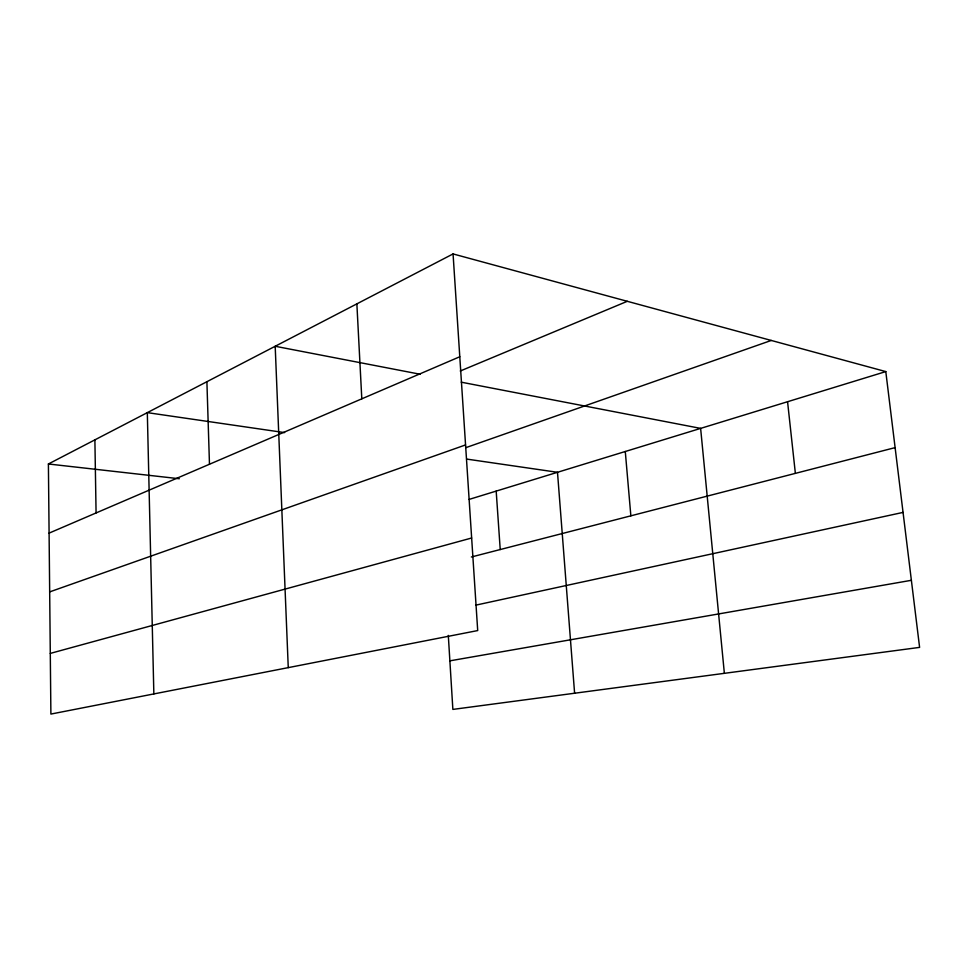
<?xml version="1.0" encoding="UTF-8"?>
<svg xmlns="http://www.w3.org/2000/svg" width="968" height="968" viewBox="0 0 968 968"><rect width="100%" height="100%" fill="white"/><g stroke="black" fill="none" stroke-linecap="round" stroke-linejoin="round"><path stroke-width="1.45" d="M453.06 253.931L477.708 630.567L50.893 714.069L48.4 463.987L453.06 253.931L885.793 371.591L919.6 647.386L452.867 709.411L448.305 635.395M49.09 533.126L459.788 356.744M460.248 371.01L627.3 301.302M49.67 591.896L465.56 444.929M465.777 447.676L771.266 340.446M469.044 499.428L885.793 371.591M50.288 653.412L471.646 538.002M471.343 556.999L895.11 447.627M475.966 605.109L903.059 512.399M449.866 660.841L911.372 580.304M48.4 463.987L179.334 478.749M284.628 432.611L147.317 412.634L153.852 693.923M466.794 459.098L557.495 472.299L574.605 693.233M420.197 374.253L275.19 346.266L288.258 667.63M461.24 382.179L700.626 428.388L724.366 673.329M787.565 401.72L795.369 473.376M625.28 451.499L630.858 515.835M496.185 491.103L500.226 549.546M356.865 303.867L361.802 398.828M206.898 381.719L209.475 464.241M94.888 439.859L96.074 512.943"/></g></svg>
